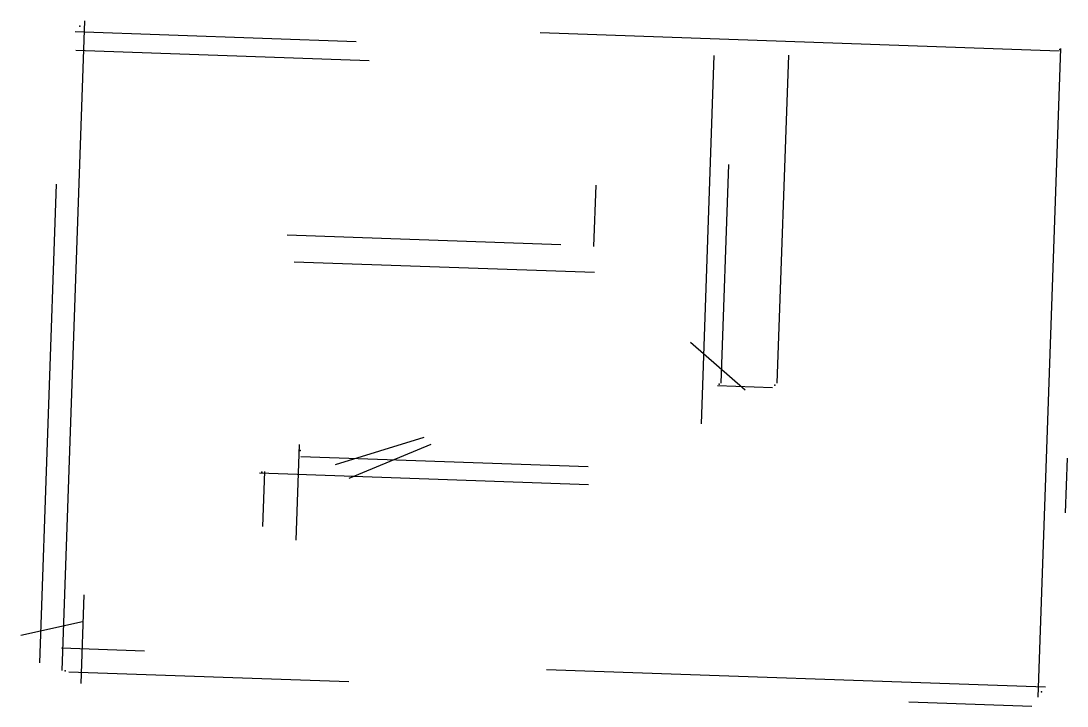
# Model space of a CAD drawing. Header units: metres. Extents: x -1.05 to 6.61, y -2.47 to 2.55.
import ezdxf

# ---------------------------------------------------------------- set-up
doc = ezdxf.new("R2010")
doc.units = ezdxf.units.M

msp = doc.modelspace()

# ---------------------------------------------------------------- linework, layer by layer
at = {"layer": 'ESQUINAS'}
for p in [(-0.618, 2.513), (6.553, 2.342), (4.06, -0.109), (4.467, -0.116), (0.993, -0.594), (0.714, -0.753), (-0.725, -2.209), (6.421, -2.362)]:
    msp.add_point(p, dxfattribs=at)
at = {"layer": 'MUROS'}
for p, q in [((-0.585, 2.552), (-0.751, -2.205)), ((-0.652, 2.474), (1.403, 2.402)), ((2.751, 2.466), (6.549, 2.334)), ((-0.649, 2.338), (1.499, 2.262)), ((4.022, 2.299), (3.928, -0.399)), ((4.567, 2.3), (4.483, -0.1)), ((6.558, 2.35), (6.392, -2.4)), ((4.128, 1.5), (4.072, -0.1)), ((-0.792, 1.356), (-0.914, -2.15)), ((3.158, 1.35), (3.142, 0.9)), ((0.899, 0.985), (2.901, 0.915)), ((0.951, 0.788), (3.149, 0.712)), ((3.85, 0.2), (4.25, -0.15)), ((4.049, -0.118), (4.451, -0.132)), ((1.9, -0.5), (1.25, -0.7)), ((0.987, -0.549), (0.963, -1.251)), ((1.95, -0.55), (1.35, -0.8)), ((0.998, -0.638), (3.102, -0.712)), ((6.607, -0.65), (6.593, -1.05)), ((0.697, -0.758), (3.103, -0.842)), ((0.732, -0.749), (0.718, -1.151)), ((-0.589, -1.65), (-0.611, -2.3)), ((-0.6, -1.85), (-1.05, -1.95)), ((-0.754, -2.039), (-0.146, -2.061)), ((-0.699, -2.214), (1.349, -2.286)), ((2.798, -2.197), (6.45, -2.324)), ((5.45, -2.434), (6.35, -2.466))]:
    msp.add_line(p, q, dxfattribs=at)

doc.saveas('drawing.dxf')
